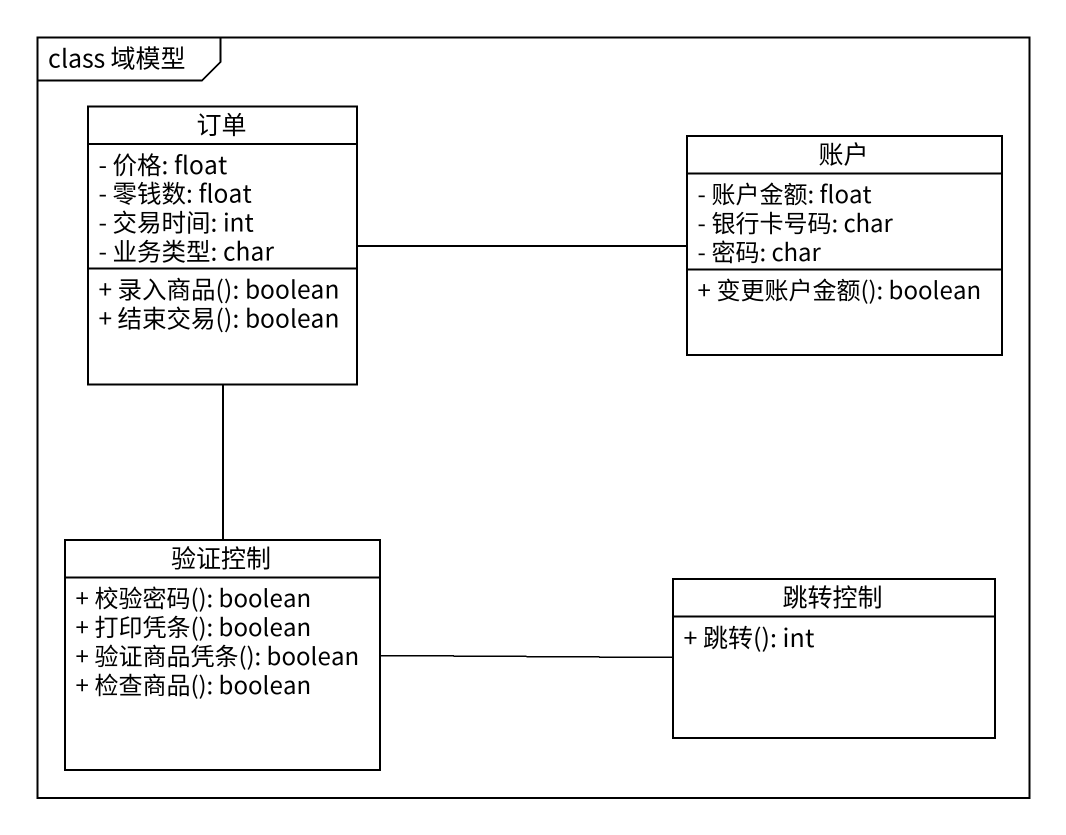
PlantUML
@startuml
mainframe class 域模型
hide circle
hide empty members
skinparam classAttributeIconSize 0
class 订单 {
  - 价格: float
  - 零钱数: float
  - 交易时间: int
  - 业务类型: char
  + 录入商品(): boolean
  + 结束交易(): boolean
}
class 账户 {
  - 账户金额: float
  - 银行卡号码: char
  - 密码: char
  + 变更账户金额(): boolean
}
class 验证控制 {
  + 校验密码(): boolean
  + 打印凭条(): boolean
  + 验证商品凭条(): boolean
  + 检查商品(): boolean
}
class 跳转控制 {
  + 跳转(): int
}
订单 -right- 账户
订单 -- 验证控制
跳转控制 -left- 验证控制
@enduml
